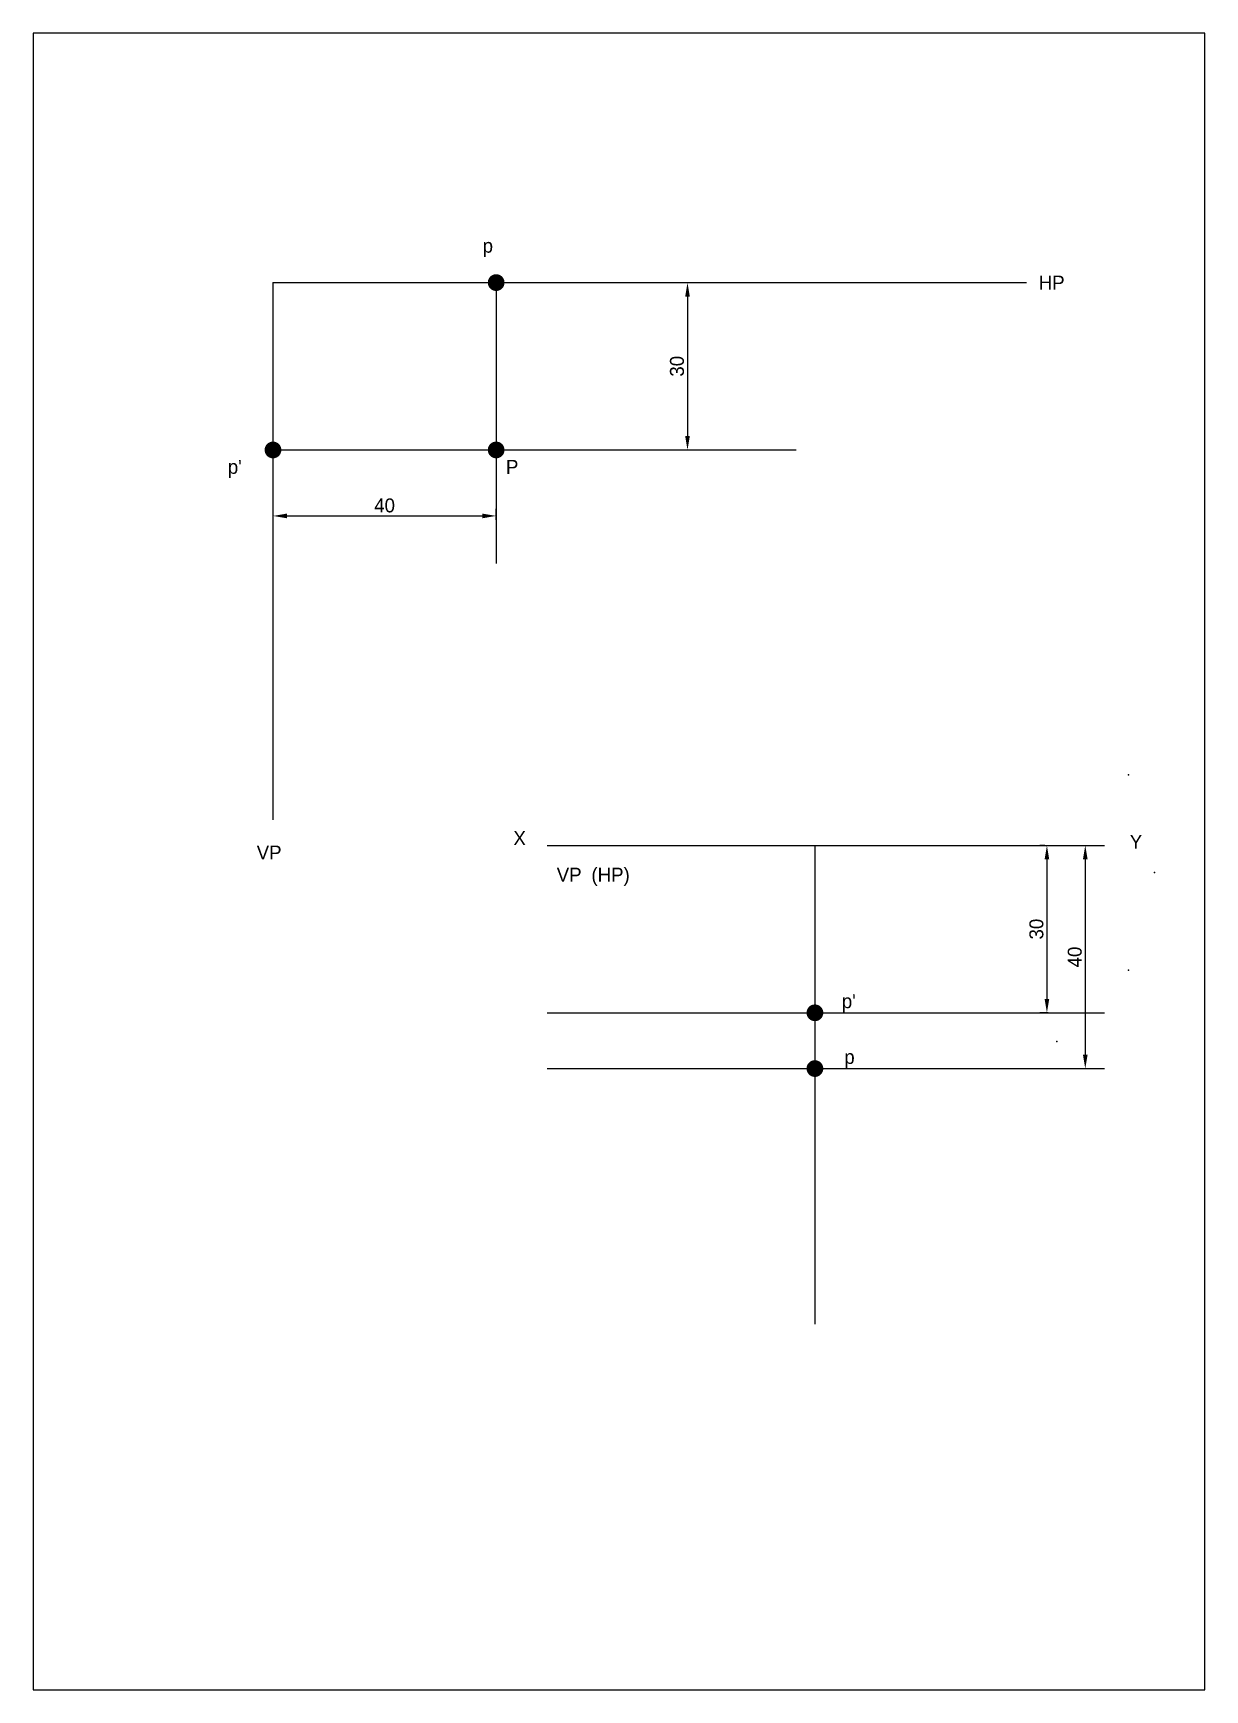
# Model space of a CAD drawing. Header units: millimetres. Extents: x 0 to 210, y 0 to 297.
import ezdxf

# ---------------------------------------------------------------- set-up
doc = ezdxf.new("R2010")
doc.units = ezdxf.units.MM
doc.dimstyles.new('ISO-25', dxfattribs={"dimtxt": 2.5, "dimasz": 2.5, "dimexe": 1.25, "dimexo": 0.625, "dimtad": 1, "dimtxsty": 'Standard', "dimcen": 2.5, "dimadec": 0, "dimazin": 0, "dimtfac": 1, "dimtmove": 0, "dimatfit": 3, "dimfxl": 1, "dimarcsym": 0})

# ---------------------------------------------------------------- blocks, each defined once
blk = doc.blocks.new('*D3')
at = {"color": 0, "lineweight": -2, "transparency": 16777216}
for p, q in [((115.83, 252.28), (118.53, 252.28)), ((117.28, 249.78), (117.28, 224.78)), ((116.6, 222.28), (118.53, 222.28))]:
    blk.add_line(p, q, dxfattribs=at)
at = {"color": 0, "transparency": 16777216}
for points in [[(116.86, 249.78), (117.69, 249.78), (117.28, 252.28)], [(116.86, 224.78), (117.69, 224.78), (117.28, 222.28)]]:
    blk.add_solid(points, dxfattribs=at)
at = {"layer": 'Defpoints', "color": 0, "transparency": 16777216}
for p in [(115.2, 252.28), (115.98, 222.28), (117.28, 222.28)]:
    blk.add_point(p, dxfattribs=at)
at = {"color": 0, "transparency": 16777216, "insert": (115.4, 237.28), "char_height": 2.5, "attachment_point": 5, "rotation": 90}
blk.add_mtext('30', dxfattribs=at)
blk = doc.blocks.new('*D4')
at = {"color": 0, "lineweight": -2, "transparency": 16777216}
for p, q in [((42.99, 209.52), (42.99, 211.7)), ((82.99, 209.78), (82.99, 211.7)), ((45.49, 210.45), (80.49, 210.45))]:
    blk.add_line(p, q, dxfattribs=at)
at = {"color": 0, "transparency": 16777216}
for points in [[(45.49, 210.87), (45.49, 210.03), (42.99, 210.45)], [(80.49, 210.87), (80.49, 210.03), (82.99, 210.45)]]:
    blk.add_solid(points, dxfattribs=at)
at = {"layer": 'Defpoints', "color": 0, "transparency": 16777216}
for p in [(42.99, 208.9), (82.99, 210.45), (82.99, 209.15)]:
    blk.add_point(p, dxfattribs=at)
at = {"color": 0, "transparency": 16777216, "insert": (62.99, 212.32), "char_height": 2.5, "attachment_point": 5}
blk.add_mtext('40', dxfattribs=at)
blk = doc.blocks.new('*D5')
at = {"color": 0, "lineweight": -2, "transparency": 16777216}
for p, q in [((181.34, 151.38), (180.44, 151.38)), ((181.69, 148.88), (181.69, 123.88)), ((181.89, 121.38), (180.44, 121.38))]:
    blk.add_line(p, q, dxfattribs=at)
at = {"color": 0, "transparency": 16777216}
for points in [[(181.28, 148.88), (182.11, 148.88), (181.69, 151.38)], [(181.28, 123.88), (182.11, 123.88), (181.69, 121.38)]]:
    blk.add_solid(points, dxfattribs=at)
at = {"layer": 'Defpoints', "color": 0, "transparency": 16777216}
for p in [(181.97, 151.38), (181.69, 121.38), (182.52, 121.38)]:
    blk.add_point(p, dxfattribs=at)
at = {"color": 0, "transparency": 16777216, "insert": (179.82, 136.38), "char_height": 2.5, "attachment_point": 5, "rotation": 90}
blk.add_mtext('30', dxfattribs=at)
blk = doc.blocks.new('*D6')
at = {"color": 0, "lineweight": -2, "transparency": 16777216}
for p, q in [((187.54, 151.38), (189.82, 151.38)), ((188.57, 148.88), (188.57, 113.88)), ((188.09, 111.38), (189.82, 111.38))]:
    blk.add_line(p, q, dxfattribs=at)
at = {"color": 0, "transparency": 16777216}
for points in [[(188.15, 148.88), (188.99, 148.88), (188.57, 151.38)], [(188.15, 113.88), (188.99, 113.88), (188.57, 111.38)]]:
    blk.add_solid(points, dxfattribs=at)
at = {"layer": 'Defpoints', "color": 0, "transparency": 16777216}
for p in [(186.92, 151.38), (187.47, 111.38), (188.57, 111.38)]:
    blk.add_point(p, dxfattribs=at)
at = {"color": 0, "transparency": 16777216, "insert": (186.69, 131.38), "char_height": 2.5, "attachment_point": 5, "rotation": 90}
blk.add_mtext('40', dxfattribs=at)

msp = doc.modelspace()

# ---------------------------------------------------------------- linework, layer by layer
for p, q in [((42.985, 252.277), (178.032, 252.277)), ((42.985, 252.277), (42.985, 155.955)), ((82.985, 252.277), (82.985, 201.914)), ((42.985, 222.277), (136.767, 222.277)), ((92.117, 151.378), (192.041, 151.378)), ((140.114, 151.378), (140.114, 65.582)), ((92.117, 121.378), (192.041, 121.378)), ((92.117, 111.378), (192.041, 111.378))]:
    msp.add_line(p, q)
msp.add_lwpolyline([(0, 0), (210, 0), (210, 297), (0, 297)], close=True)
at = {"const_width": 1.5}
for points in [[(82.235, 252.277, 1), (83.735, 252.277, 1)], [(42.235, 222.277, 1), (43.735, 222.277, 1)], [(82.235, 222.277, 1), (83.735, 222.277, 1)], [(139.364, 121.378, 1), (140.864, 121.378, 1)], [(139.364, 111.378, 1), (140.864, 111.378, 1)]]:
    msp.add_lwpolyline(points, format="xyb", close=True, dxfattribs=at)
for p in [(196.304, 164.032), (200.994, 146.532), (196.304, 129.032), (183.494, 116.221)]:
    msp.add_point(p)

# ---------------------------------------------------------------- texts
at = {"char_height": 2.5, "attachment_point": 1}
for s, width, heights, insert in [('p', 9.13467, [7.038], (80.563, 260.141)), ('HP', 10.6902, [0], (180.224, 253.529)), ("p'", 9.13467, [7.038], (34.888, 220.496)), ('P', 9.13467, [7.038], (84.737, 220.496)), ('X', 9.13467, [7.038], (86.072, 153.938)), ('Y', 9.13467, [7.038], (196.539, 153.279)), ('VP', 10.20428, [0], (40.068, 151.361)), ('VP', 10.20428, [0], (93.841, 147.382)), ('(HP)', 10.20428, [0], (100.056, 147.382)), ("p'", 9.13467, [7.038], (144.932, 124.711)), ('p', 9.13467, [7.038], (145.379, 114.711))]:
    msp.add_mtext_dynamic_manual_height_columns(s, width=width, gutter_width=12.5, heights=heights, dxfattribs=dict(at, insert=insert))

# ---------------------------------------------------------------- dimensions: what is measured, and where the dimension line sits
for base, p1, p2, picture, middle in [((117.275, 222.277), (115.203, 252.277), (115.98, 222.277), '*D3', (115.4, 237.277)), ((181.693, 121.378), (181.968, 151.378), (182.518, 121.378), '*D5', (179.818, 136.378)), ((188.57, 111.378), (186.919, 151.378), (187.469, 111.378), '*D6', (186.695, 131.378))]:
    dim = msp.add_linear_dim(base=base, p1=p1, p2=p2, angle=90, dimstyle='ISO-25')
    dim.commit()
    dim.dimension.update_dxf_attribs({"geometry": picture, "text_midpoint": middle})
dim = msp.add_linear_dim(base=(82.985, 210.448), p1=(42.985, 208.896), p2=(82.985, 209.155), dimstyle='ISO-25')
dim.commit()
dim.dimension.update_dxf_attribs({"geometry": '*D4', "text_midpoint": (62.985, 212.323)})

doc.saveas('drawing.dxf')
